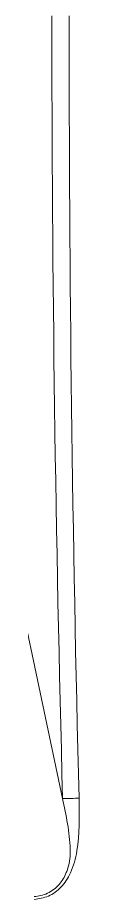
# Model space of a CAD drawing. Extents: x 8 to 113, y 2 to 87.
# Drawn here: x 46.977 to 47.087, y 9.992 to 12.111 of the extents above; entities that cross this region are included whole.
import ezdxf

# ---------------------------------------------------------------- set-up
doc = ezdxf.new("R2010")
doc.units = 0
doc.header["$MEASUREMENT"] = 0
doc.layers.add('OBJECT', color=7, linetype='CONTINUOUS')

msp = doc.modelspace()

# ---------------------------------------------------------------- linework, layer by layer
at = {"layer": 'OBJECT', "linetype": 'Continuous', "lineweight": 15}
msp.add_line((46.8329, 11.2358), (47.046, 10.2346), dxfattribs=at)
for centre, radius, start, end in [((116.4292, 12.1357), 69.4092, 180.01647, 181.569648), ((119.4828, 12.1018), 72.4211, 179.988964, 181.476937)]:
    msp.add_arc(centre, radius, start, end, dxfattribs=at)
for points, knots in [([(46.977, 9.9993), (46.977, 9.9993), (46.988, 9.9992), (47.0101, 10.0046), (47.0378, 10.025), (47.0516, 10.0475), (47.0616, 10.0737), (47.0646, 10.0933), (47.0642, 10.1311), (47.0586, 10.1742), (47.05, 10.2144), (47.046, 10.2346), (47.046, 10.2346)], [0, 0, 0, 0, 0.000008, 0.138314, 0.276605, 0.396733, 0.417142, 0.570177, 0.591105, 0.795128, 0.999992, 1, 1, 1, 1]), ([(47.0857, 10.2352), (47.0858, 10.234), (47.0868, 10.1917), (47.0876, 10.1298), (47.0688, 10.0578), (47.0437, 10.0202), (47.0124, 9.9971), (46.9891, 9.9939), (46.9775, 9.9922)], [0, 0, 0, 0, 0.01186, 0.400275, 0.577865, 0.721206, 0.860697, 1, 1, 1, 1]), ([(47.0857, 10.2352), (47.0796, 10.2351), (47.0673, 10.235), (47.0531, 10.2347), (47.046, 10.2345)], [0, 0, 0, 0, 0.5, 1, 1, 1, 1])]:
    msp.add_open_spline(points, degree=3, knots=knots, dxfattribs=at)
msp.add_open_spline([(47.046, 10.2346), (47.046, 10.2345)], degree=1, dxfattribs=at)

doc.saveas('drawing.dxf')
